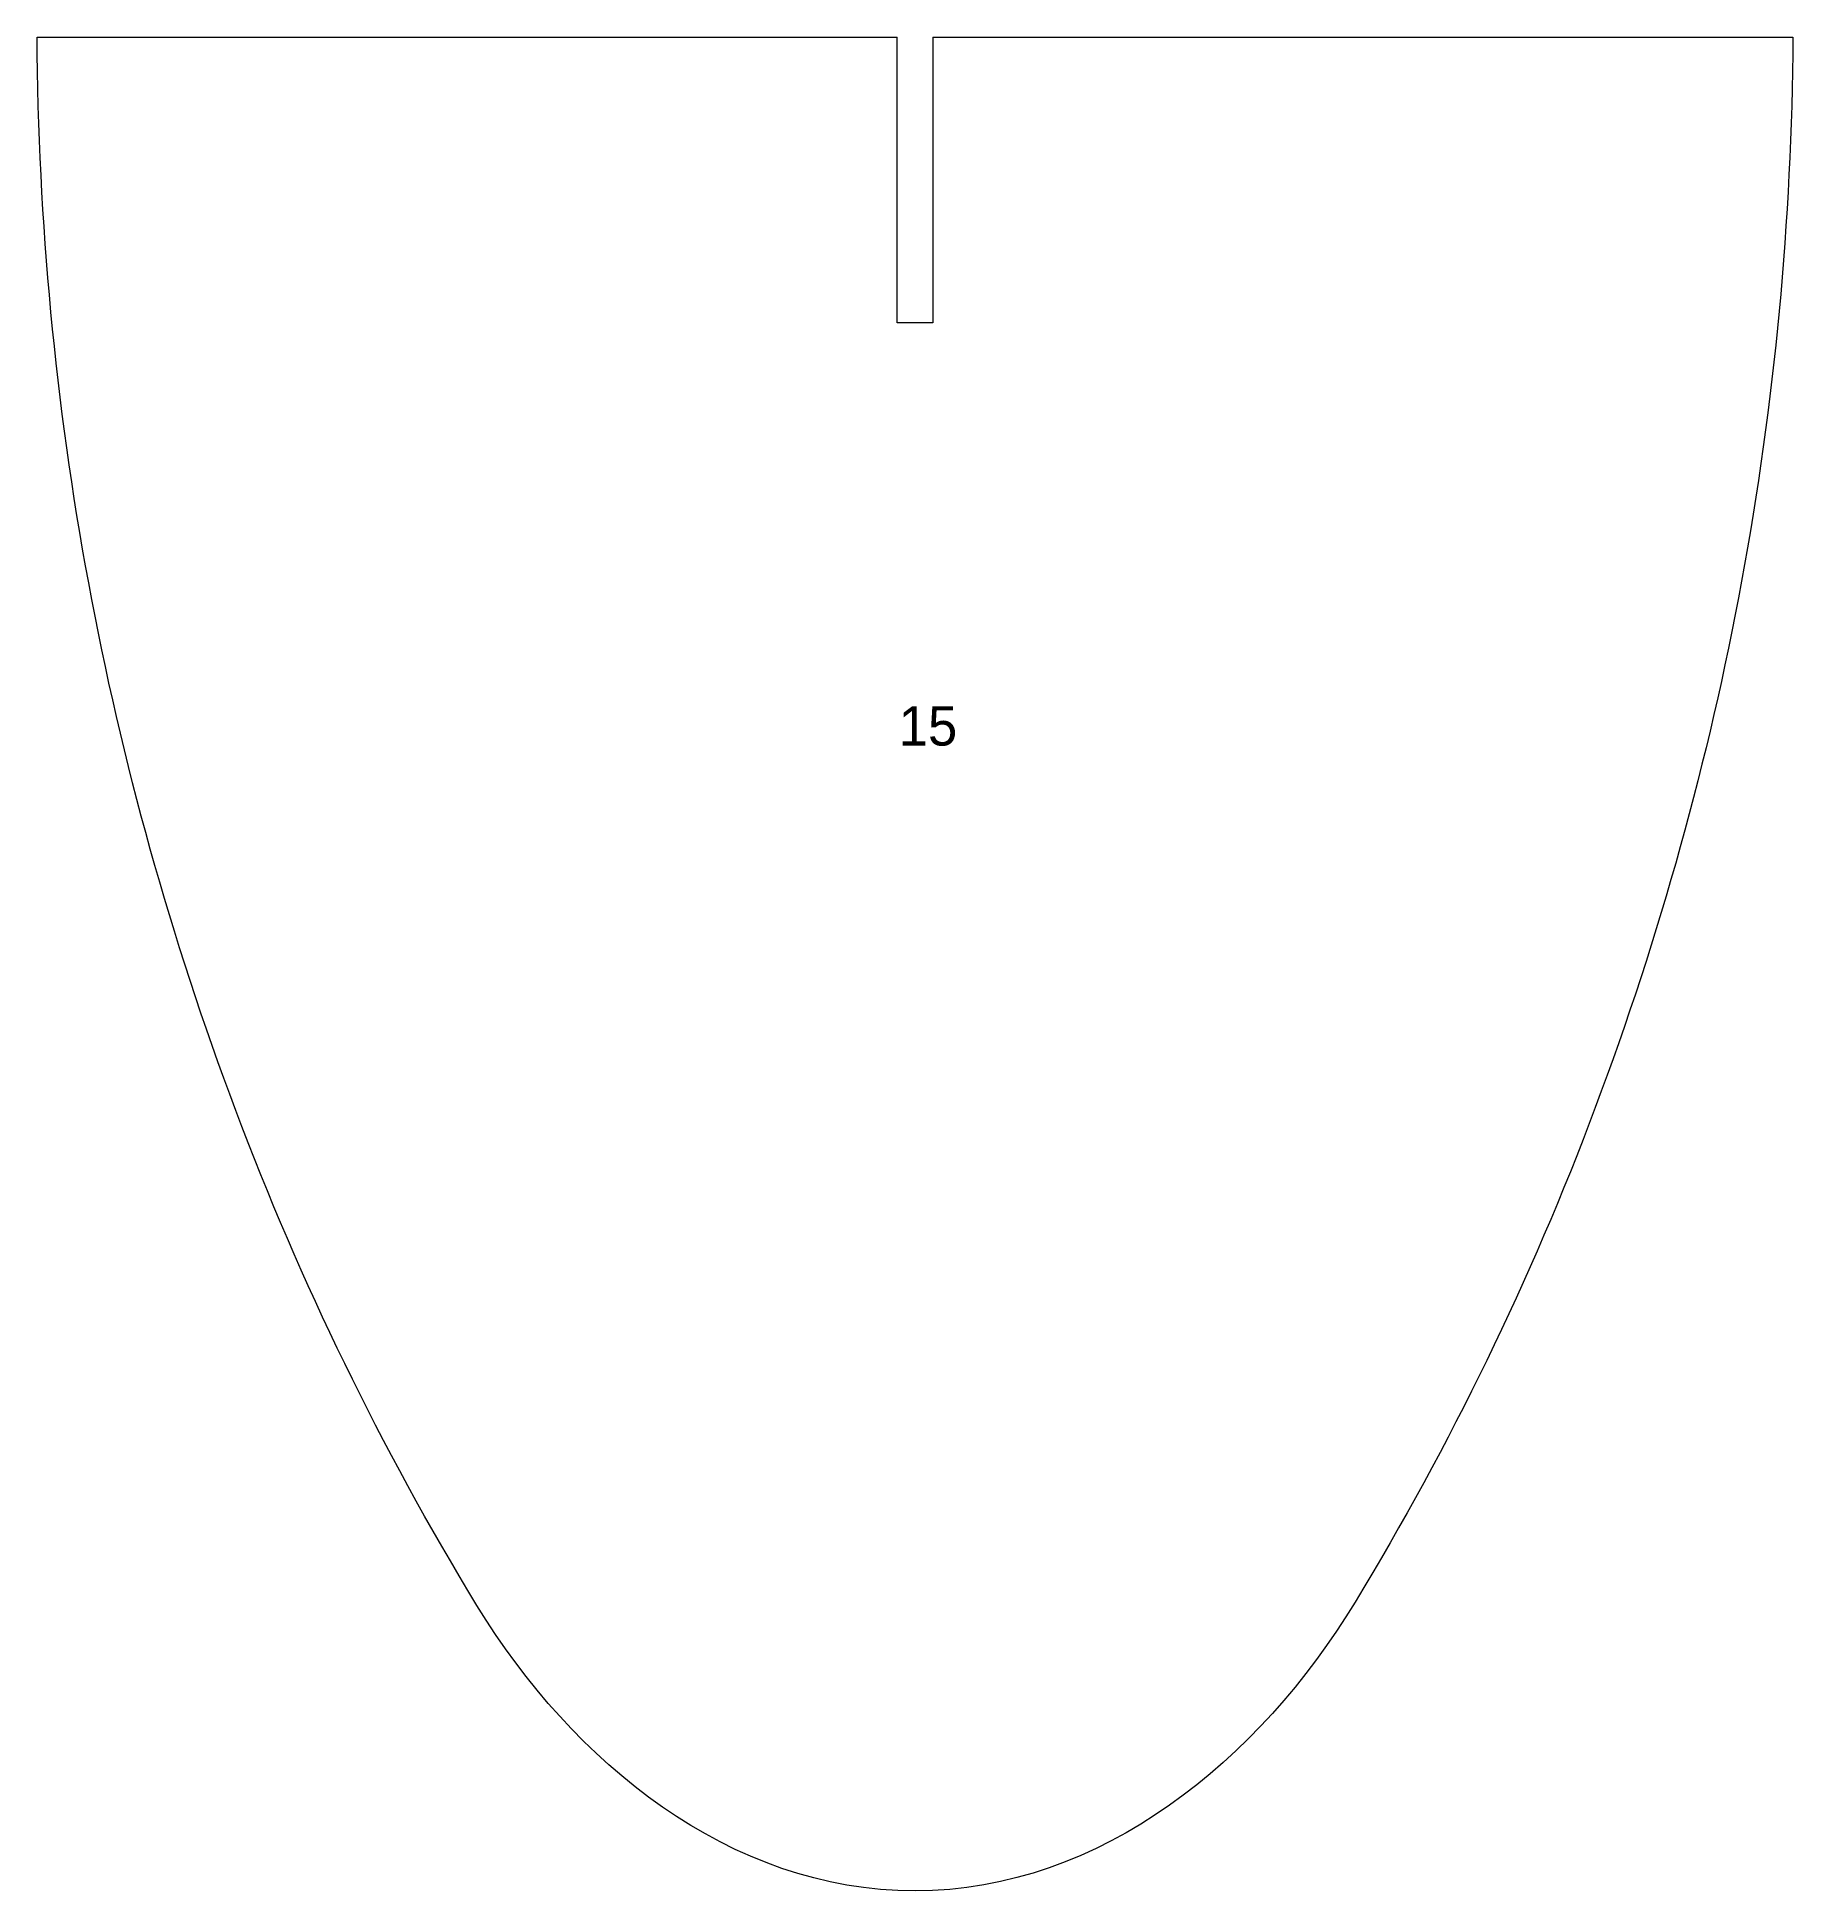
# Model space of a CAD drawing. Header units: inches. Extents: x -3.07 to 3.07, y -6.49 to 0.
import ezdxf

# ---------------------------------------------------------------- set-up
doc = ezdxf.new("R2010")
doc.units = ezdxf.units.IN
doc.header["$MEASUREMENT"] = 0

msp = doc.modelspace()

# ---------------------------------------------------------------- linework, layer by layer
at = {"color": 1, "linetype": 'Continuous', "lineweight": 0}
for p, q in [((-3.0712, 0), (-0.0625, 0)), ((-0.0625, -1), (-0.0625, 0)), ((0.0625, 0), (3.0712, 0)), ((0.0625, 0), (0.0625, -1)), ((0.0625, -1), (-0.0625, -1))]:
    msp.add_line(p, q, dxfattribs=at)
for points, knots in [([(0, -6.486), (-0.6486, -6.4853), (-1.1972, -6.0373), (-1.8678, -4.9366), (-2.1487, -4.3594), (-2.8305, -2.5477), (-3.0624, -1.2919), (-3.0712, 0)], [0, 0, 0, 0, 0.25, 0.25, 0.5, 0.5, 1, 1, 1, 1]), ([(3.0712, 0), (3.0624, -1.2874), (2.8316, -2.5409), (2.1541, -4.3469), (1.873, -4.9264), (1.2058, -6.0248), (0.6543, -6.4853), (0, -6.486)], [0, 0, 0, 0, 0.5, 0.5, 0.75, 0.75, 1, 1, 1, 1])]:
    msp.add_open_spline(points, degree=3, knots=knots, dxfattribs=at)

# ---------------------------------------------------------------- texts
at = {"color": 5, "linetype": 'Continuous', "lineweight": 0, "insert": (-0.0571, -2.3411), "char_height": 0.1378, "attachment_point": 1}
msp.add_mtext_dynamic_manual_height_columns('15', width=1.870601, gutter_width=0.689, heights=[0], dxfattribs=at)

doc.saveas('drawing.dxf')
